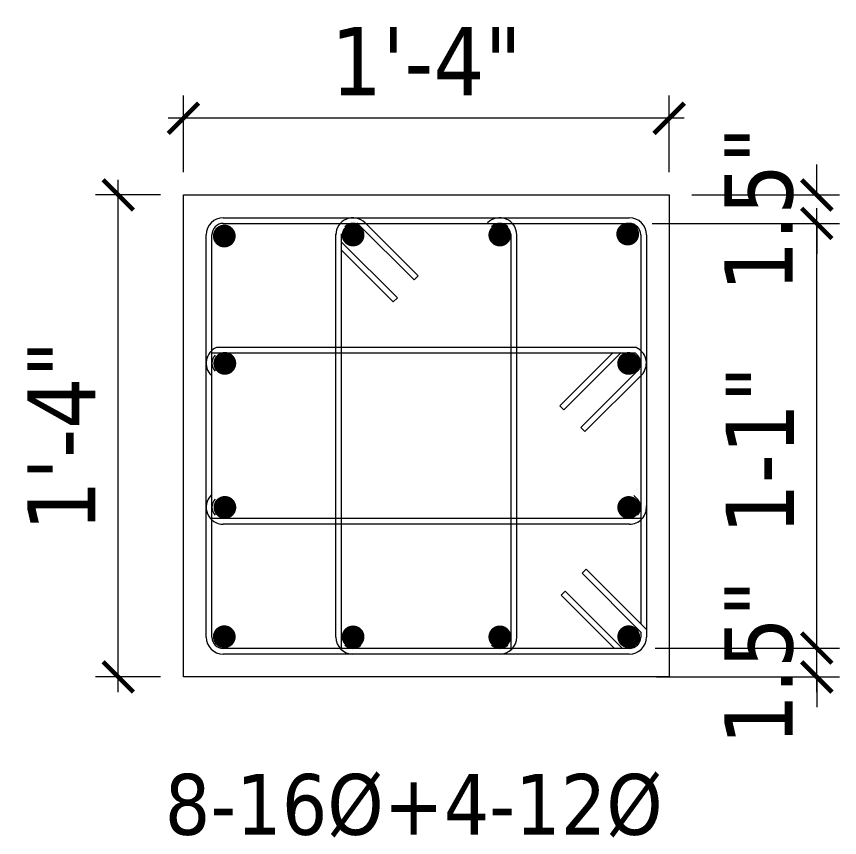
# Model space of a CAD drawing. Header units: inches. Extents: x 130993 to 274375, y -5108 to 103559.
# Drawn here: x 135008.3 to 135116.7, y 50605.5 to 50713.7 of the extents above; entities that cross this region are included whole.
import ezdxf

# ---------------------------------------------------------------- set-up
doc = ezdxf.new("R2010")
doc.units = ezdxf.units.IN
doc.header["$MEASUREMENT"] = 0
doc.header["$PDMODE"] = 2
doc.header["$PDSIZE"] = -3
for name, color, linetype, lineweight in [('DIMENSION', 142, 'Continuous', 20), ('HATCH', 9, 'Continuous', 9), ('TEXT', 181, 'Continuous', 13)]:
    doc.layers.add(name, color=color, linetype=linetype, lineweight=lineweight)
doc.styles.add('TAHOMA', font='tahoma.ttf', dxfattribs={"height": 9})
doc.dimstyles.new('1-2', dxfattribs={"dimscale": 0, "dimtxt": 8, "dimasz": 4, "dimexe": 3, "dimexo": 3, "dimgap": 3, "dimtad": 1, "dimdec": 0, "dimlfac": 0.25, "dimzin": 3, "dimdsep": 46, "dimlunit": 4, "dimtxsty": 'TAHOMA', "dimblk1": 'ARCHTICK', "dimblk2": 'ARCHTICK', "dimsah": 1, "dimcen": 0, "dimdle": 2, "dimclrd": 6, "dimclre": 6, "dimclrt": 7, "dimadec": 0, "dimazin": 0, "dimtfac": 0.333333, "dimtdec": 0, "dimtix": 1, "dimtofl": 0, "dimtmove": 0, "dimatfit": 2, "dimfxl": 1, "dimtolj": 1, "dimtzin": 0, "dimlwd": -1, "dimlwe": -1, "dimarcsym": 0})

# ---------------------------------------------------------------- blocks, each defined once
blk = doc.blocks.new('_ArchTick')
at = {"color": 0, "linetype": 'ByBlock', "const_width": 0.15}
blk.add_lwpolyline([(-0.5, -0.5), (0.5, 0.5)], dxfattribs=at)
blk = doc.blocks.new('*D1337')
at = {"layer": 'Defpoints', "color": 0, "ltscale": 10}
for p in [(135089.41, 50630.46), (135089.6, 50626.66), (135113.72, 50626.66)]:
    blk.add_point(p, dxfattribs=at)
at = {"layer": 'DIMENSION', "color": 6, "ltscale": 10}
for p, q in [((135113.72, 50630.46), (135113.72, 50634.46)), ((135092.41, 50630.46), (135116.72, 50630.46)), ((135092.6, 50626.66), (135116.72, 50626.66)), ((135113.72, 50626.66), (135113.72, 50622.66))]:
    blk.add_line(p, q, dxfattribs=at)
at = {"layer": 'DIMENSION', "color": 6, "ltscale": 10, "xscale": 4, "yscale": 4, "zscale": 4}
for p, rotation in [((135113.72, 50630.46), 270), ((135113.72, 50626.66), 90)]:
    blk.add_blockref('_ArchTick', p, dxfattribs=dict(at, rotation=rotation))
at = {"layer": 'DIMENSION', "color": 7, "ltscale": 10, "insert": (135106.11, 50628.56), "char_height": 9, "attachment_point": 5, "rotation": 90, "style": 'TAHOMA'}
blk.add_mtext('\\A1;1.5"', dxfattribs=at)
blk = doc.blocks.new('*D1338')
at = {"layer": 'Defpoints', "color": 0, "ltscale": 10}
for p in [(135094.27, 50690.16), (135113.72, 50690.16), (135089.02, 50686.41)]:
    blk.add_point(p, dxfattribs=at)
at = {"layer": 'DIMENSION', "color": 6, "ltscale": 10}
for p, q in [((135113.72, 50690.16), (135113.72, 50694.16)), ((135097.27, 50690.16), (135116.72, 50690.16)), ((135092.02, 50686.41), (135116.72, 50686.41)), ((135113.72, 50686.41), (135113.72, 50682.41))]:
    blk.add_line(p, q, dxfattribs=at)
at = {"layer": 'DIMENSION', "color": 6, "ltscale": 10, "xscale": 4, "yscale": 4, "zscale": 4}
for p, rotation in [((135113.72, 50690.16), 270), ((135113.72, 50686.41), 90)]:
    blk.add_blockref('_ArchTick', p, dxfattribs=dict(at, rotation=rotation))
at = {"layer": 'DIMENSION', "color": 7, "ltscale": 10, "insert": (135106.11, 50688.29), "char_height": 9, "attachment_point": 5, "rotation": 90, "style": 'TAHOMA'}
blk.add_mtext('\\A1;1.5"', dxfattribs=at)
blk = doc.blocks.new('*D1339')
at = {"layer": 'Defpoints', "color": 0, "ltscale": 10}
for p in [(135089.02, 50686.41), (135113.72, 50686.41), (135089.6, 50626.66)]:
    blk.add_point(p, dxfattribs=at)
at = {"layer": 'DIMENSION', "color": 6, "ltscale": 10}
for p, q in [((135113.72, 50624.66), (135113.72, 50688.41)), ((135092.02, 50686.41), (135116.72, 50686.41)), ((135092.6, 50626.66), (135116.72, 50626.66))]:
    blk.add_line(p, q, dxfattribs=at)
at = {"layer": 'DIMENSION', "color": 6, "ltscale": 10, "xscale": 4, "yscale": 4, "zscale": 4}
for p, rotation in [((135113.72, 50686.41), 90), ((135113.72, 50626.66), 270)]:
    blk.add_blockref('_ArchTick', p, dxfattribs=dict(at, rotation=rotation))
at = {"layer": 'DIMENSION', "color": 7, "ltscale": 10, "insert": (135106.2, 50656.54), "char_height": 9, "attachment_point": 5, "rotation": 90, "style": 'TAHOMA'}
blk.add_mtext('\\A1;1-1"', dxfattribs=at)
blk = doc.blocks.new('*D1340')
at = {"layer": 'Defpoints', "color": 0, "ltscale": 10}
for p in [(135021.7, 50690.16), (135030.27, 50690.16), (135030.27, 50626.66)]:
    blk.add_point(p, dxfattribs=at)
at = {"layer": 'DIMENSION', "color": 6, "ltscale": 10}
for p, q in [((135021.7, 50624.66), (135021.7, 50692.16)), ((135027.27, 50690.16), (135018.7, 50690.16)), ((135027.27, 50626.66), (135018.7, 50626.66))]:
    blk.add_line(p, q, dxfattribs=at)
at = {"layer": 'DIMENSION', "color": 6, "ltscale": 10, "xscale": 4, "yscale": 4, "zscale": 4}
for p, rotation in [((135021.7, 50690.16), 90), ((135021.7, 50626.66), 270)]:
    blk.add_blockref('_ArchTick', p, dxfattribs=dict(at, rotation=rotation))
at = {"layer": 'DIMENSION', "color": 7, "ltscale": 10, "insert": (135014.19, 50658.41), "char_height": 9, "attachment_point": 5, "rotation": 90, "style": 'TAHOMA'}
blk.add_mtext('\\A1;1\'-4"', dxfattribs=at)
blk = doc.blocks.new('*D1341')
at = {"layer": 'Defpoints', "color": 0, "ltscale": 10}
for p in [(135030.27, 50700.26), (135030.27, 50690.16), (135094.27, 50690.16)]:
    blk.add_point(p, dxfattribs=at)
at = {"layer": 'DIMENSION', "color": 6, "ltscale": 10}
for p, q in [((135030.27, 50693.16), (135030.27, 50703.26)), ((135094.27, 50693.16), (135094.27, 50703.26)), ((135096.27, 50700.26), (135028.27, 50700.26))]:
    blk.add_line(p, q, dxfattribs=at)
at = {"layer": 'DIMENSION', "color": 6, "ltscale": 10, "xscale": 4, "yscale": 4, "zscale": 4, "rotation": 180}
blk.add_blockref('_ArchTick', (135030.27, 50700.26), dxfattribs=at)
at = {"layer": 'DIMENSION', "color": 6, "ltscale": 10, "xscale": 4, "yscale": 4, "zscale": 4}
blk.add_blockref('_ArchTick', (135094.27, 50700.26), dxfattribs=at)
at = {"layer": 'DIMENSION', "color": 7, "ltscale": 10, "insert": (135062.27, 50707.77), "char_height": 9, "attachment_point": 5, "style": 'TAHOMA'}
blk.add_mtext('\\A1;1\'-4"', dxfattribs=at)

msp = doc.modelspace()

# ---------------------------------------------------------------- linework, layer by layer
at = {"layer": 'DIMENSION', "lineweight": 15}
msp.add_lwpolyline([(135094.27, 50690.16), (135094.27, 50626.66), (135030.27, 50626.66), (135030.27, 50690.16)], close=True, dxfattribs=at)
at = {"layer": 'HATCH', "lineweight": 5, "ltscale": 50}
for p, q in [((135035.52, 50687.16), (135089.02, 50687.16)), ((135035.52, 50686.41), (135089.02, 50686.41)), ((135060.68, 50678.96), (135053.14, 50686.5)), ((135061.21, 50679.49), (135054.2, 50686.5)), ((135033.27, 50631.91), (135033.27, 50684.91)), ((135034.02, 50631.91), (135034.02, 50684.91)), ((135050.36, 50631.91), (135050.36, 50685.05)), ((135051.11, 50630.41), (135051.11, 50685.05)), ((135073.44, 50630.24), (135073.44, 50685.05)), ((135074.19, 50631.91), (135074.19, 50684.91)), ((135090.52, 50684.91), (135090.52, 50633.64)), ((135091.27, 50684.91), (135091.27, 50631.91)), ((135058.46, 50676.6), (135051.11, 50683.95)), ((135057.93, 50676.07), (135051.11, 50682.89)), ((135061.21, 50679.49), (135060.68, 50678.96)), ((135058.46, 50676.6), (135057.93, 50676.07)), ((135089.83, 50669.31), (135034.02, 50669.31)), ((135089.93, 50670.06), (135034.62, 50670.06)), ((135079.87, 50662.4), (135086.89, 50669.42)), ((135080.4, 50661.87), (135087.95, 50669.42)), ((135089.83, 50669.31), (135090.09, 50669.06)), ((135089.91, 50670.28), (135089.92, 50670.28)), ((135082.62, 50659.51), (135090.36, 50667.24)), ((135083.15, 50658.98), (135090.84, 50666.66)), ((135079.87, 50662.4), (135080.4, 50661.87)), ((135082.62, 50659.51), (135083.15, 50658.98)), ((135089.92, 50651.3), (135089.93, 50651.3)), ((135089.62, 50650.55), (135090.09, 50650.08)), ((135090.52, 50647.52), (135034.02, 50647.52)), ((135089.03, 50646.77), (135035.53, 50646.77)), ((135082.79, 50640.32), (135083.32, 50640.85)), ((135082.79, 50640.32), (135090.52, 50632.58)), ((135083.32, 50640.85), (135091.27, 50632.89)), ((135080.04, 50637.42), (135080.57, 50637.95)), ((135080.57, 50637.95), (135088.11, 50630.41)), ((135080.04, 50637.42), (135087.05, 50630.41)), ((135090.52, 50632.58), (135090.52, 50631.91)), ((135089.02, 50630.41), (135035.52, 50630.41)), ((135089.02, 50629.66), (135035.52, 50629.66))]:
    msp.add_line(p, q, dxfattribs=at)
at = {"layer": 'HATCH', "lineweight": 5, "ltscale": 50, "const_width": 1.5}
for points in [[(135035.66, 50685.5, 1), (135035.66, 50684, 1)], [(135052.63, 50685.63, 1), (135052.63, 50684.13, 1)], [(135071.96, 50685.63, 1), (135071.96, 50684.13, 1)], [(135088.81, 50685.76, 1), (135088.81, 50684.26, 1)], [(135035.2, 50668.51, 1), (135036.26, 50667.44, 1)], [(135088.4, 50668.5, 1), (135089.46, 50667.44, 1)], [(135035.21, 50649.53, 1), (135036.27, 50648.47, 1)], [(135088.41, 50649.52, 1), (135089.47, 50648.46, 1)], [(135035.66, 50632.71, 1), (135035.66, 50631.21, 1)], [(135088.94, 50632.71, 1), (135088.94, 50631.21, 1)], [(135052.63, 50631.19, -1), (135052.63, 50632.69, -1)], [(135071.96, 50631.19, -1), (135071.96, 50632.69, -1)]]:
    msp.add_lwpolyline(points, format="xyb", close=True, dxfattribs=at)
at = {"layer": 'HATCH', "lineweight": 5, "ltscale": 50}
for centre, radius, start, end in [((135035.52, 50684.91), 2.25, 90, 180), ((135052.61, 50684.91), 2.25, 45, 180), ((135071.94, 50684.91), 2.25, 0, 135), ((135089.02, 50684.91), 2.25, 0, 90), ((135035.52, 50684.91), 1.5, 90, 180), ((135052.61, 50684.91), 1.5, 45, 135), ((135071.94, 50684.91), 1.5, 45, 135), ((135089.02, 50684.91), 1.5, 0, 90), ((135035.52, 50668), 2.25, 113.6484, 225), ((135089.02, 50668), 2.25, 323.6257, 66.3516), ((135035.52, 50668), 1.5, 135, 225), ((135089.02, 50668), 1.5, 315, 45), ((135035.53, 50649.02), 2.25, 135, 270), ((135035.53, 50649.02), 1.5, 135, 225), ((135089.03, 50649.02), 1.5, 315, 45), ((135089.03, 50649.02), 2.25, 270, 4.8171), ((135035.52, 50631.91), 2.25, 180, 270), ((135035.52, 50631.91), 1.5, 180, 270), ((135052.61, 50631.91), 2.25, 180, 270), ((135071.94, 50631.91), 2.25, 270, 0), ((135089.02, 50631.91), 2.25, 270, 0), ((135089.02, 50631.91), 1.5, 270, 0), ((135052.61, 50631.91), 1.5, 225, 315), ((135071.94, 50631.91), 1.5, 225, 315)]:
    msp.add_arc(centre, radius, start, end, dxfattribs=at)

# ---------------------------------------------------------------- texts
at = {"layer": 'TEXT', "linetype": 'Continuous', "insert": (135027.82, 50609.69), "char_height": 8, "attachment_point": 4, "style": 'TAHOMA'}
msp.add_mtext('8-16%%C+4-12%%C', dxfattribs=at)

# ---------------------------------------------------------------- dimensions: what is measured, and where the dimension line sits
at = {"layer": 'DIMENSION', "ltscale": 10}
dim = msp.add_linear_dim(base=(135030.27, 50700.26), p1=(135094.27, 50690.16), p2=(135030.27, 50690.16), dimstyle='1-2', override={"dimscale": 1}, dxfattribs=at)
dim.commit()
dim.dimension.update_dxf_attribs({"geometry": '*D1341', "text_midpoint": (135062.27, 50707.77)})
for base, p1, p2, text, picture, middle in [((135113.72, 50690.16), (135089.02, 50686.41), (135094.27, 50690.16), '1.5"', '*D1338', (135106.11, 50688.29)), ((135113.72, 50686.41), (135089.6, 50626.66), (135089.02, 50686.41), '1-1"', '*D1339', (135106.2, 50656.54)), ((135113.72, 50626.66), (135089.41, 50630.46), (135089.6, 50626.66), '1.5"', '*D1337', (135106.11, 50628.56))]:
    dim = msp.add_linear_dim(base=base, p1=p1, p2=p2, angle=270, text=text, dimstyle='1-2', override={"dimscale": 1}, dxfattribs=at)
    dim.commit()
    dim.dimension.update_dxf_attribs({"geometry": picture, "text_midpoint": middle})
dim = msp.add_linear_dim(base=(135021.7, 50690.16), p1=(135030.27, 50626.66), p2=(135030.27, 50690.16), angle=90, dimstyle='1-2', override={"dimscale": 1}, dxfattribs=at)
dim.commit()
dim.dimension.update_dxf_attribs({"geometry": '*D1340', "text_midpoint": (135014.19, 50658.41)})

doc.saveas('drawing.dxf')
